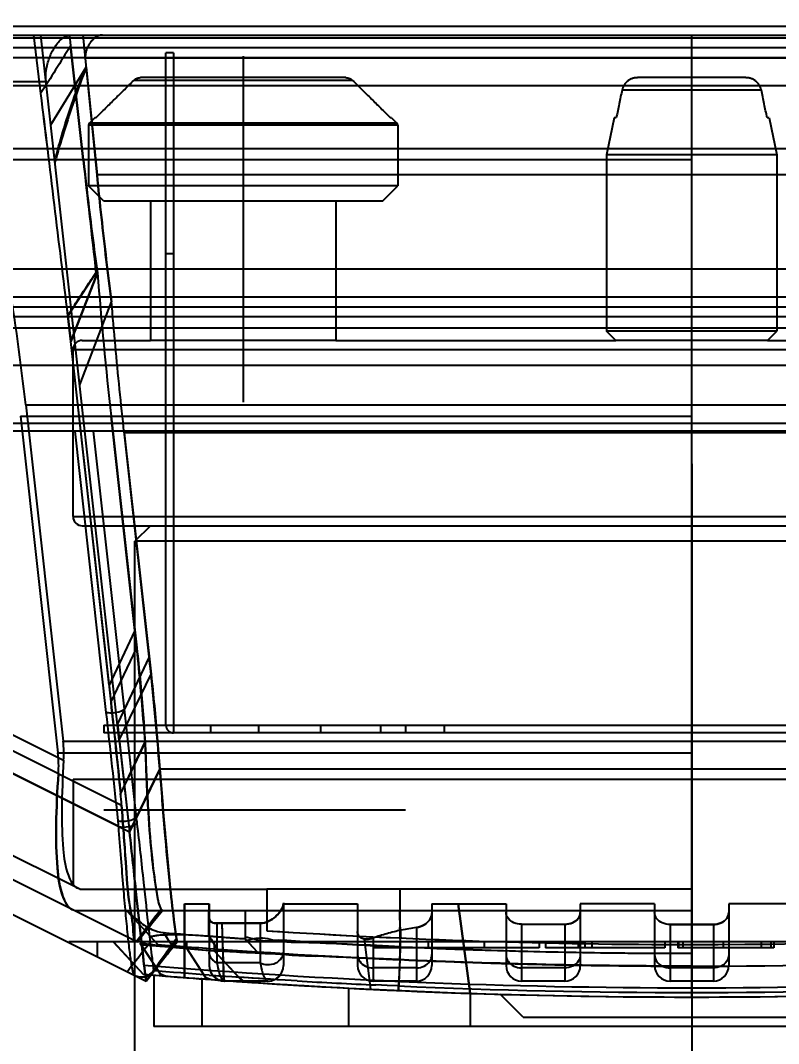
# Model space of a CAD drawing. Header units: millimetres. Extents: x -97344 to -49824, y -57049 to -40247.
# Drawn here: x -69561.36 to -69536.86, y -52851.94 to -52818.84 of the extents above; entities that cross this region are included whole.
import ezdxf

# ---------------------------------------------------------------- set-up
doc = ezdxf.new("R2010")
doc.units = ezdxf.units.MM
doc.header["$LTSCALE"] = 200
doc.header["$PDSIZE"] = -1
doc.linetypes.add('DOT_CENTER', pattern=[14, 12, -1, 0, -1])
for name, color, linetype in [('1', 7, 'Continuous'), ('DIM', 3, 'Continuous'), ('LAY0001', 7, 'Continuous'), ('PP025_18_1', 7, 'Continuous')]:
    doc.layers.add(name, color=color, linetype=linetype)
doc.styles.add('TSSD_Dimension', font='tssdeng.shx', dxfattribs={"width": 0.7, "bigfont": 'hztxt.shx'})
doc.dimstyles.new('TSSD_20_20', dxfattribs={"dimtxt": 60, "dimasz": 20, "dimexe": 20, "dimexo": 50, "dimgap": 20, "dimtad": 1, "dimdec": 0, "dimzin": 0, "dimdsep": 46, "dimtxsty": 'TSSD_Dimension', "dimblk": 'ARCHTICK', "dimcen": 0, "dimdle": 20, "dimclrt": 7, "dimadec": 0, "dimazin": 0, "dimtfac": 1, "dimtdec": 0, "dimtix": 1, "dimtmove": 2, "dimatfit": 3, "dimfxl": 1, "dimtolj": 1, "dimtzin": 0, "dimarcsym": 0})

# ---------------------------------------------------------------- blocks, each defined once
blk = doc.blocks.new('2250')
at = {"color": 7, "linetype": 'Continuous'}
for p, q in [((-45303.202, -64445.988), (-45372.359, -64445.988)), ((-45303.202, -64446.362), (-45372.359, -64446.362)), ((-45372.359, -64446.662), (-45303.202, -64446.662)), ((-45372.359, -64446.982), (-45303.202, -64446.982)), ((-45303.202, -64447.901), (-45372.359, -64447.901)), ((-45372.359, -64453.824), (-45303.202, -64453.824)), ((-45303.202, -64454.743), (-45372.359, -64454.743)), ((-45303.202, -64455.062), (-45372.359, -64455.062)), ((-45372.359, -64455.362), (-45303.202, -64455.362)), ((-45372.359, -64455.737), (-45303.202, -64455.737)), ((-45300.224, -64456.957), (-45375.337, -64456.957)), ((-45373.872, -64458.816), (-45301.69, -64458.816)), ((-45301.69, -64459.08), (-45373.872, -64459.08)), ((-45356.706, -64468.175), (-45357.717, -64459.08)), ((-45356.123, -64468.077), (-45357.124, -64459.08)), ((-45356.127, -64459.129), (-45356.132, -64459.08)), ((-45355.32, -64466.384), (-45356.132, -64459.08)), ((-45319.434, -64459.129), (-45356.127, -64459.129)), ((-45355.32, -64466.384), (-45356.123, -64468.077)), ((-45356.306, -64471.869), (-45365.044, -64467.5)), ((-45355.732, -64471.579), (-45356.123, -64468.077)), ((-45354.977, -64470.015), (-45355.732, -64471.579)), ((-45320.585, -64470.015), (-45354.977, -64470.015)), ((-45364.588, -64472.286), (-45355.801, -64476.68)), ((-45354.422, -64475.6), (-45354.438, -64475.507)), ((-45321.14, -64475.6), (-45354.421, -64475.6)), ((-45354.098, -64475.812), (-45354.098, -64475.6)), ((-45353.219, -64475.6), (-45353.219, -64475.895)), ((-45348.082, -64475.6), (-45348.082, -64475.8)), ((-45346.299, -64475.6), (-45346.299, -64475.8)), ((-45344.494, -64475.6), (-45344.494, -64475.8)), ((-45342.712, -64475.6), (-45342.712, -64475.8)), ((-45342.505, -64475.6), (-45342.505, -64475.8)), ((-45341.449, -64475.6), (-45341.449, -64475.8)), ((-45341.401, -64475.6), (-45341.401, -64475.8)), ((-45341.233, -64475.6), (-45341.233, -64475.8)), ((-45341.008, -64475.6), (-45341.008, -64475.8)), ((-45338.648, -64475.6), (-45338.648, -64475.8)), ((-45338.233, -64475.6), (-45338.233, -64475.8)), ((-45338.195, -64475.8), (-45338.195, -64475.6)), ((-45338.064, -64475.6), (-45338.064, -64475.8)), ((-45336.763, -64475.6), (-45336.763, -64475.8)), ((-45336.585, -64475.6), (-45336.585, -64475.8)), ((-45335.537, -64475.6), (-45335.537, -64475.8)), ((-45335.22, -64475.6), (-45335.22, -64475.8)), ((-45335.124, -64475.6), (-45335.124, -64475.8)), ((-45354.098, -64475.812), (-45353.556, -64476.665)), ((-45354.098, -64475.812), (-45353.622, -64475.858)), ((-45353.622, -64475.858), (-45353.244, -64475.893)), ((-45353.219, -64475.895), (-45352.422, -64476.749)), ((-45350.805, -64476.022), (-45353.219, -64475.895)), ((-45342.712, -64475.8), (-45348.082, -64475.8)), ((-45347.219, -64475.8), (-45347.219, -64476.176)), ((-45338.648, -64475.8), (-45342.505, -64475.8)), ((-45335.124, -64475.8), (-45338.233, -64475.8)), ((-45349.067, -64476.101), (-45349.937, -64476.063)), ((-45347.219, -64476.176), (-45349.067, -64476.101)), ((-45347.219, -64476.176), (-45347.257, -64477.029)), ((-45355.168, -64476.547), (-45355.171, -64476.522)), ((-45355.169, -64476.548), (-45355.168, -64476.548)), ((-45355.168, -64476.548), (-45355.168, -64476.547)), ((-45355.168, -64476.548), (-45355.168, -64476.548)), ((-45355.168, -64476.548), (-45355.168, -64476.548)), ((-45355.02, -64476.552), (-45355.164, -64476.541)), ((-45355.118, -64476.402), (-45355.02, -64476.552)), ((-45354.779, -64476.571), (-45355.02, -64476.552)), ((-45354.779, -64476.571), (-45355.02, -64476.552)), ((-45354.536, -64476.591), (-45354.779, -64476.571)), ((-45354.536, -64476.591), (-45354.779, -64476.571)), ((-45354.293, -64476.609), (-45354.536, -64476.591)), ((-45354.293, -64476.609), (-45354.536, -64476.591)), ((-45355.786, -64476.687), (-45355.676, -64476.727)), ((-45355.676, -64476.727), (-45355.558, -64476.74)), ((-45355.558, -64476.74), (-45355.437, -64476.724)), ((-45355.437, -64476.724), (-45355.323, -64476.679)), ((-45354.048, -64476.628), (-45354.293, -64476.609)), ((-45354.048, -64476.628), (-45354.293, -64476.609)), ((-45353.556, -64476.665), (-45354.048, -64476.628)), ((-45353.376, -64476.679), (-45353.556, -64476.665)), ((-45352.85, -64476.718), (-45352.96, -64476.71)), ((-45352.66, -64476.732), (-45352.85, -64476.718)), ((-45352.423, -64476.749), (-45352.515, -64476.742)), ((-45352.418, -64476.749), (-45352.421, -64476.748)), ((-45352.418, -64476.749), (-45352.421, -64476.748)), ((-45351.178, -64476.827), (-45352.418, -64476.749)), ((-45352.003, -64476.776), (-45352.248, -64476.76)), ((-45352.089, -64476.906), (-45352.09, -64476.906)), ((-45351.748, -64476.792), (-45352.003, -64476.776)), ((-45351.397, -64476.814), (-45351.748, -64476.792)), ((-45351.178, -64476.827), (-45351.397, -64476.814)), ((-45350.924, -64476.842), (-45351.178, -64476.827)), ((-45350.533, -64476.865), (-45350.924, -64476.842)), ((-45347.622, -64477.013), (-45347.99, -64476.997)), ((-45347.257, -64477.029), (-45347.622, -64477.013)), ((-45347.264, -64477.175), (-45347.257, -64477.029)), ((-45343.231, -64478.04), (-45343.975, -64477.295)), ((-45343.231, -64478.04), (-45332.331, -64478.04))]:
    blk.add_line(p, q, dxfattribs=at)
for points in [[(-45355.168, -64476.547), (-45354.937, -64476.253), (-45354.692, -64475.942), (-45354.419, -64475.6)], [(-45353.622, -64475.858), (-45353.449, -64475.874), (-45353.322, -64475.886), (-45353.244, -64475.893)], [(-45355.323, -64476.679), (-45355.223, -64476.607), (-45355.168, -64476.548)], [(-45353.556, -64476.665), (-45353.803, -64476.647), (-45354.048, -64476.628)], [(-45352.423, -64476.749), (-45352.434, -64476.748), (-45352.85, -64476.718)], [(-45352.248, -64476.76), (-45352.41, -64476.749), (-45352.418, -64476.749)]]:
    blk.add_lwpolyline(points, dxfattribs=at)
for centre, radius, start, end in [((-45470.272, -64479.094), 115.652, 4.50268, 6.30947), ((-46070.882, -64547.576), 718.577, 6.062725, 6.343961), ((-45366.118, -64473.02), 10.486, 6.8514, 7.8979), ((-45367.942, -64472.916), 11.682, 5.1406, 6.064), ((-45227.722, -64567.78), 156.752, 143.93844, 144.39592), ((-45253.667, -64555.76), 128.752, 141.49401, 142.03103), ((-45106.508, -64671.737), 316.117, 141.65039, 141.86948), ((-45353.162, -64463.147), 12.699, 263.7063, 264.701), ((-45353.015, -64461.556), 14.297, 264.7025, 265.6554), ((-45337.232, -64194.718), 281.632, 267.23756, 267.41449), ((-45337.781, -64263.719), 212.667, 267.45621, 272.54379), ((-45355.562, -64476.24), 0.5, 243.4349, 322.0374), ((-45355.561, -64476.24), 0.5, 243.4349, 321.8695), ((-45355.562, -64476.24), 0.5, 243.435, 321.8981), ((-45337.781, -64263.805), 213.582, 265.29333, 266.1584), ((-45353.202, -64476.441), 0.419, 212.3454, 219.6111), ((-45340.124, -64302.038), 175.143, 265.66064, 265.79727), ((-45352.056, -64476.407), 0.5, 223.0876, 266.2054), ((-45352.057, -64476.407), 0.5, 230.2782, 266.1584), ((-45337.781, -64263.805), 213.582, 266.15865, 273.84138), ((-45337.416, -64248.045), 229.196, 266.71925, 267.35593), ((-45337.781, -64264.084), 213.156, 267.45184, 272.54816)]:
    blk.add_arc(centre, radius, start, end, dxfattribs=at)
for points, knots in [([(-45356.706, -64468.175), (-45356.556, -64468.204), (-45356.345, -64468.186), (-45356.163, -64468.102), (-45356.123, -64468.077)], [0, 0, 0, 0, 0.766002, 1, 1, 1, 1]), ([(-45354.977, -64470.015), (-45354.878, -64471.254), (-45354.749, -64472.882), (-45354.548, -64474.711), (-45354.465, -64475.302), (-45354.438, -64475.507)], [0, 0, 0, 0, 0.675699, 0.887625, 1, 1, 1, 1]), ([(-45356.325, -64471.682), (-45356.172, -64471.712), (-45355.955, -64471.693), (-45355.771, -64471.605), (-45355.732, -64471.579)], [0, 0, 0, 0, 0.767946, 1, 1, 1, 1]), ([(-45356.306, -64471.869), (-45356.202, -64471.891), (-45355.992, -64471.891), (-45355.79, -64471.825), (-45355.707, -64471.769)], [0, 0, 0, 0, 0.516263, 1, 1, 1, 1]), ([(-45355.801, -64476.68), (-45355.811, -64476.675), (-45355.824, -64476.638), (-45355.844, -64476.574), (-45355.866, -64476.466), (-45355.892, -64476.321), (-45355.919, -64476.136), (-45355.961, -64475.814), (-45356.016, -64475.321), (-45356.083, -64474.627), (-45356.155, -64473.805), (-45356.229, -64472.872), (-45356.28, -64472.214), (-45356.306, -64471.869)], [0, 0, 0, 0, 0.006776, 0.021232, 0.043706, 0.074242, 0.112797, 0.159267, 0.275215, 0.420126, 0.591341, 0.785736, 1, 1, 1, 1]), ([(-45355.171, -64476.522), (-45355.172, -64476.482), (-45355.192, -64476.354), (-45355.222, -64476.088), (-45355.273, -64475.678), (-45355.365, -64474.86), (-45355.506, -64473.54), (-45355.63, -64472.406), (-45355.707, -64471.769)], [0, 0, 0, 0, 0.025043, 0.081068, 0.167809, 0.284206, 0.597743, 1, 1, 1, 1]), ([(-45355.801, -64476.68), (-45355.698, -64476.731), (-45355.446, -64476.761), (-45355.238, -64476.616), (-45355.171, -64476.522)], [0, 0, 0, 0, 0.499786, 1, 1, 1, 1]), ([(-45354.79, -64476.708), (-45354.812, -64476.706), (-45354.905, -64476.686), (-45354.981, -64476.614), (-45355.02, -64476.552)], [0, 0, 0, 0, 0.235333, 1, 1, 1, 1]), ([(-45353.324, -64476.82), (-45353.38, -64476.816), (-45353.457, -64476.78), (-45353.511, -64476.724), (-45353.525, -64476.708)], [0, 0, 0, 0, 0.729742, 1, 1, 1, 1])]:
    blk.add_open_spline(points, degree=3, knots=knots, dxfattribs=at)
at = {"layer": 'LAY0001', "color": 7, "linetype": 'Continuous'}
for p, q in [((-45368.4, -64446.26), (-45314.09, -64446.26)), ((-45359.056, -64446.26), (-45358.828, -64448.156)), ((-45356.286, -64469.08), (-45358.823, -64446.26)), ((-45357.899, -64446.26), (-45357.86, -64446.614)), ((-45357.006, -64450.785), (-45357.457, -64446.26)), ((-45337.781, -64477.386), (-45337.781, -64446.26)), ((-45357.453, -64450.291), (-45357.86, -64446.614)), ((-45357.86, -64446.614), (-45357.453, -64450.291)), ((-45318.178, -64447.006), (-45357.383, -64447.006)), ((-45358.5, -64449.161), (-45357.354, -64447.3)), ((-45357.354, -64447.3), (-45357.006, -64450.785)), ((-45358.655, -64447.772), (-45366.618, -64447.772)), ((-45314.888, -64449.946), (-45360.674, -64449.946)), ((-45360.847, -64450.291), (-45337.781, -64450.291)), ((-45318.555, -64450.785), (-45357.006, -64450.785)), ((-45357.04, -64453.959), (-45357.954, -64455.343)), ((-45356.991, -64453.953), (-45357.85, -64456.18)), ((-45357.85, -64456.18), (-45356.991, -64453.953)), ((-45357.564, -64457.577), (-45356.535, -64454.889)), ((-45357.85, -64456.18), (-45357.954, -64455.342)), ((-45357.954, -64455.343), (-45357.85, -64456.18)), ((-45356.554, -64467.836), (-45357.85, -64456.18)), ((-45356.615, -64467.293), (-45357.85, -64456.18)), ((-45359.312, -64458.221), (-45358.101, -64469.106)), ((-45359.312, -64458.221), (-45316.25, -64458.221)), ((-45359.48, -64458.595), (-45358.27, -64469.48)), ((-45359.48, -64458.595), (-45337.781, -64458.595)), ((-45355.78, -64465.531), (-45356.551, -64458.595)), ((-45356.551, -64458.595), (-45355.717, -64466.091)), ((-45356.127, -64459.129), (-45355.259, -64466.938)), ((-45319.435, -64459.129), (-45356.127, -64459.129)), ((-45355.78, -64465.531), (-45356.615, -64467.293)), ((-45356.554, -64467.836), (-45355.717, -64466.091)), ((-45364.434, -64466.55), (-45358.085, -64469.725)), ((-45355.32, -64466.384), (-45356.345, -64468.545)), ((-45365.119, -64466.725), (-45356.21, -64471.179)), ((-45356.286, -64469.08), (-45355.259, -64466.938)), ((-45365.044, -64467.5), (-45355.956, -64472.044)), ((-45356.345, -64468.545), (-45355.956, -64472.044)), ((-45358.101, -64469.106), (-45317.46, -64469.106)), ((-45356.286, -64469.08), (-45355.956, -64472.044)), ((-45355.454, -64469.136), (-45356.242, -64470.801)), ((-45356.241, -64470.801), (-45355.45, -64469.133)), ((-45355.45, -64469.133), (-45355.434, -64469.48)), ((-45358.27, -64469.48), (-45337.781, -64469.48)), ((-45357.781, -64473.789), (-45365.577, -64469.891)), ((-45354.977, -64470.015), (-45355.956, -64472.044)), ((-45355.956, -64472.044), (-45354.974, -64470.015)), ((-45320.585, -64470.015), (-45354.977, -64470.015)), ((-45357.781, -64470.34), (-45357.781, -64473.789)), ((-45357.781, -64470.34), (-45347.031, -64470.34)), ((-45347.031, -64470.34), (-45328.531, -64470.34)), ((-45355.702, -64475.611), (-45365.57, -64470.677)), ((-45347.031, -64471.34), (-45356.781, -64471.34)), ((-45365.561, -64471.8), (-45355.419, -64476.87)), ((-45357.559, -64473.9), (-45357.781, -64473.789)), ((-45357.559, -64473.9), (-45351.519, -64473.9)), ((-45351.519, -64473.9), (-45351.519, -64475.24)), ((-45337.781, -64473.9), (-45351.519, -64473.9)), ((-45337.781, -64474.6), (-45357.725, -64474.6)), ((-45356.04, -64474.6), (-45355.042, -64475.684)), ((-45356.039, -64474.6), (-45355.042, -64475.684)), ((-45354.173, -64476.756), (-45354.174, -64474.37)), ((-45354.174, -64474.37), (-45354.174, -64476.756)), ((-45354.174, -64474.37), (-45353.381, -64474.37)), ((-45353.391, -64475.412), (-45353.391, -64474.6)), ((-45353.381, -64474.37), (-45353.381, -64476.37)), ((-45353.381, -64474.807), (-45353.381, -64474.37)), ((-45352.219, -64474.6), (-45352.219, -64475.5)), ((-45350.981, -64474.341), (-45350.981, -64476.37)), ((-45350.981, -64474.361), (-45350.981, -64475.931)), ((-45350.981, -64474.37), (-45348.581, -64474.37)), ((-45348.581, -64474.37), (-45348.581, -64476.37)), ((-45346.181, -64474.37), (-45346.181, -64476.37)), ((-45346.181, -64474.37), (-45343.781, -64474.37)), ((-45344.938, -64477.266), (-45345.332, -64474.37)), ((-45345.332, -64474.37), (-45344.938, -64477.266)), ((-45343.781, -64474.37), (-45343.781, -64476.37)), ((-45341.381, -64474.37), (-45341.381, -64476.37)), ((-45338.981, -64474.37), (-45341.381, -64474.37)), ((-45338.981, -64474.37), (-45338.981, -64476.37)), ((-45336.581, -64474.37), (-45336.581, -64476.37)), ((-45334.181, -64474.37), (-45336.581, -64474.37)), ((-45353.13, -64474.997), (-45352.965, -64474.993)), ((-45353.13, -64474.997), (-45353.13, -64476.284)), ((-45352.966, -64474.993), (-45352.911, -64476.849)), ((-45352.911, -64476.849), (-45352.965, -64474.993)), ((-45351.73, -64475.001), (-45352.965, -64474.993)), ((-45352.965, -64474.993), (-45351.73, -64475.001)), ((-45351.73, -64475.001), (-45351.73, -64476.284)), ((-45346.681, -64475.134), (-45346.681, -64476.87)), ((-45343.281, -64475.033), (-45343.281, -64476.87)), ((-45341.881, -64475.035), (-45343.281, -64475.033)), ((-45343.281, -64475.033), (-45341.881, -64475.035)), ((-45341.881, -64475.035), (-45341.881, -64476.87)), ((-45338.481, -64475.038), (-45338.481, -64476.87)), ((-45338.481, -64475.038), (-45337.081, -64475.038)), ((-45337.081, -64475.038), (-45338.481, -64475.038)), ((-45337.081, -64475.038), (-45337.081, -64476.87)), ((-45317.646, -64475.6), (-45357.915, -64475.6)), ((-45357.001, -64475.6), (-45357.001, -64476.08)), ((-45356.479, -64475.6), (-45355.514, -64476.649)), ((-45356.478, -64475.599), (-45355.513, -64476.648)), ((-45355.733, -64475.596), (-45355.735, -64475.594)), ((-45354.856, -64475.301), (-45354.575, -64475.722)), ((-45354.422, -64475.6), (-45354.438, -64475.507)), ((-45354.098, -64475.812), (-45354.098, -64475.6)), ((-45353.391, -64475.412), (-45352.219, -64475.5)), ((-45353.219, -64475.6), (-45353.219, -64475.895)), ((-45352.22, -64475.5), (-45351.826, -64475.922)), ((-45351.827, -64475.922), (-45352.22, -64475.501)), ((-45352.219, -64475.499), (-45351.825, -64475.921)), ((-45352.219, -64475.5), (-45351.825, -64475.922)), ((-45351.826, -64475.922), (-45352.219, -64475.5)), ((-45348.372, -64475.51), (-45348.166, -64477.133)), ((-45348.081, -64475.475), (-45348.081, -64476.87)), ((-45347.219, -64475.6), (-45347.219, -64476.176)), ((-45355.627, -64475.63), (-45354.925, -64476.697)), ((-45355.613, -64475.65), (-45354.925, -64476.697)), ((-45354.098, -64475.812), (-45353.464, -64476.809)), ((-45354.098, -64475.812), (-45353.465, -64476.81)), ((-45354.098, -64475.812), (-45353.219, -64475.895)), ((-45354.098, -64475.812), (-45353.219, -64475.895)), ((-45353.22, -64475.895), (-45352.288, -64476.893)), ((-45353.219, -64475.894), (-45352.287, -64476.892)), ((-45353.219, -64475.895), (-45352.287, -64476.892)), ((-45353.219, -64475.895), (-45352.287, -64476.892)), ((-45353.111, -64475.833), (-45351.826, -64475.922)), ((-45347.201, -64475.762), (-45347.222, -64476.177)), ((-45347.204, -64475.762), (-45347.22, -64476.176)), ((-45347.219, -64476.176), (-45347.264, -64477.175)), ((-45351.73, -64476.284), (-45353.13, -64476.284)), ((-45350.993, -64476.479), (-45350.981, -64476.37)), ((-45346.681, -64476.443), (-45348.081, -64476.443)), ((-45341.881, -64476.443), (-45343.281, -64476.443)), ((-45337.081, -64476.443), (-45338.481, -64476.443)), ((-45355.174, -64476.677), (-45355.174, -64478.34)), ((-45353.616, -64476.798), (-45353.616, -64478.34)), ((-45353.616, -64476.798), (-45353.616, -64478.34)), ((-45353.616, -64476.798), (-45353.466, -64476.809)), ((-45351.481, -64476.87), (-45352.881, -64476.87)), ((-45351.481, -64476.87), (-45351.369, -64476.858)), ((-45346.681, -64476.87), (-45348.081, -64476.87)), ((-45341.881, -64476.87), (-45343.281, -64476.87)), ((-45337.081, -64476.87), (-45338.481, -64476.87)), ((-45348.871, -64477.098), (-45348.871, -64478.34)), ((-45344.938, -64477.266), (-45344.938, -64478.34)), ((-45320.388, -64478.34), (-45355.174, -64478.34))]:
    blk.add_line(p, q, dxfattribs=at)
for points in [[(-45354.905, -64474.607), (-45355.054, -64474.791), (-45355.201, -64474.976)], [(-45354.174, -64474.371), (-45354.173, -64474.967), (-45354.173, -64475.563), (-45354.173, -64476.159), (-45354.173, -64476.755)], [(-45355.201, -64474.976), (-45355.369, -64475.187), (-45355.537, -64475.399), (-45355.704, -64475.61)], [(-45355.419, -64476.87), (-45355.228, -64476.624), (-45355.032, -64476.373), (-45354.832, -64476.119), (-45354.628, -64475.861), (-45354.419, -64475.6)], [(-45353.381, -64476.37), (-45353.364, -64476.497), (-45353.314, -64476.62)], [(-45351.369, -64476.858), (-45351.264, -64476.821), (-45351.169, -64476.761), (-45351.091, -64476.683), (-45351.03, -64476.587), (-45350.993, -64476.479)], [(-45353.314, -64476.62), (-45353.234, -64476.724), (-45353.131, -64476.803), (-45353.01, -64476.853), (-45352.881, -64476.87)]]:
    blk.add_lwpolyline(points, dxfattribs=at)
for centre, radius, start, end in [((-44734.231, -64838.873), 736.737, 147.830299, 147.971935), ((-42519.347, -64106.588), 2859.952, 186.859293, 187.004298), ((-42547.951, -64110.065), 2831.137, 186.858571, 187.005072), ((-44617.964, -64367.937), 744.062, 186.3548, 186.638314), ((-44286.573, -64333.16), 1077.262, 186.242245, 186.438738), ((-45472.805, -64479.334), 118.196, 4.52214, 6.29004), ((-45624.662, -64497.624), 269.758, 5.70658, 6.33969), ((-45364.609, -64469.775), 9.178, 1.8403, 3.9905), ((-45367.618, -64471.944), 11.433, 3.8375, 5.7406), ((-45367.646, -64471.937), 11.461, 3.792, 5.6895), ((-45253.678, -64555.753), 129.739, 141.28026, 141.8498), ((-45272.887, -64540.787), 105.389, 141.09469, 141.79699), ((-45106.508, -64671.737), 317.117, 141.56243, 141.79583), ((-45352.985, -64477.433), 2.44, 89.5308, 93.4013), ((-45337.781, -64263.805), 211.882, 266.28225, 270.00001), ((-45105.389, -64671.782), 317.691, 141.86418, 142.08572), ((-45105.506, -64671.691), 317.543, 141.86412, 142.08577), ((-45272.887, -64540.787), 104.389, 141.35653, 142.24398), ((-45249.234, -64551.958), 130.052, 143.99017, 144.73436), ((-45227.751, -64567.759), 156.716, 143.9384, 144.55245), ((-45253.723, -64555.716), 128.682, 141.49389, 142.21338), ((-45106.401, -64671.819), 316.251, 141.65082, 141.94377), ((-45106.508, -64671.737), 316.117, 141.65038, 141.94345), ((-45107.061, -64671.301), 315.413, 141.6502, 141.94392), ((-45492.782, -64567.764), 166.051, 33.66247, 33.83732), ((-45337.942, -64262.314), 213.658, 265.45932, 265.85333), ((-45337.938, -64262.268), 213.704, 265.45956, 265.85329), ((-45352.089, -64475.209), 2.363, 186.996, 189.5209), ((-45245.292, -64403.626), 129.764, 213.58702, 213.81014), ((-45258.888, -64412.218), 113.685, 213.77063, 214.0258), ((-45337.781, -64263.805), 212.582, 265.34254, 265.86511), ((-45337.781, -64263.805), 212.582, 265.86511, 266.21148), ((-45337.781, -64263.805), 212.582, 266.21148, 270.00001), ((-45337.779, -64263.721), 212.251, 267.45574, 269.99955), ((-45337.781, -64264.221), 212.165, 267.45033, 272.54992), ((-45337.78, -64264.221), 212.165, 267.45008, 272.54967), ((-45337.781, -64263.805), 213.282, 265.23748, 274.76252), ((-45352.881, -64476.37), 0.5, 180, 270), ((-45351.481, -64476.37), 0.5, 270, 0), ((-45348.081, -64476.37), 0.5, 180, 270), ((-45346.681, -64476.37), 0.5, 270, 0), ((-45343.281, -64476.37), 0.5, 180, 270), ((-45341.881, -64476.37), 0.5, 270, 0), ((-45338.481, -64476.37), 0.5, 180, 270), ((-45337.081, -64476.37), 0.5, 270, 0), ((-45337.781, -64263.805), 213.582, 265.23748, 274.76252), ((-45337.781, -64263.802), 213.584, 265.329, 265.73763), ((-45353.784, -64479.051), 2.26, 85.735, 86.7267), ((-45353.784, -64479.05), 2.258, 85.7356, 86.7275), ((-45349.081, -64416.22), 60.747, 265.71909, 265.86234), ((-45337.865, -64265.272), 212.112, 265.78205, 267.02567), ((-45353.609, -64478.833), 2.029, 84.6602, 85.9212), ((-45337.781, -64263.806), 213.58, 265.80085, 267.02353), ((-45337.781, -64263.8), 213.586, 267.02353, 268.07958), ((-45337.781, -64263.803), 213.583, 267.02353, 268.07959)]:
    blk.add_arc(centre, radius, start, end, dxfattribs=at)
for centre, major_axis, ratio, start_param, end_param in [((-45756.102, -64350.608), (393.924, -135.879), 0.37703, 0.176957, 0.22489), ((-45158.895, -64350.608), (167.365, 173.845), 0.61463, 2.642162, 2.669125), ((-45378.404, -64463.6), (20.156, -6.953), 0.37703, 0.104111, 0.176957), ((-45379.953, -64463.6), (21.526, -7.425), 0.37703, 0.102287, 0.176957), ((-45337.781, -64263.805), (211.882, 0), 1, -1.635683, -1.505909), ((-45337.781, -64263.805), (0, 211.882), 1, -3.20648, -3.076705)]:
    blk.add_ellipse(centre, major_axis=major_axis, ratio=ratio, start_param=start_param, end_param=end_param, dxfattribs=at)
for points, knots in [([(-45358.655, -64447.772), (-45358.668, -64447.648), (-45358.657, -64447.383), (-45358.558, -64446.997), (-45358.384, -64446.642), (-45358.157, -64446.365), (-45357.942, -64446.26), (-45357.842, -64446.26)], [0, 0, 0, 0, 0.202467, 0.423866, 0.641706, 0.837727, 1, 1, 1, 1]), ([(-45356.834, -64446.26), (-45356.874, -64446.26), (-45356.956, -64446.277), (-45357.065, -64446.339), (-45357.16, -64446.422), (-45357.238, -64446.518), (-45357.298, -64446.618), (-45357.342, -64446.718), (-45357.371, -64446.815), (-45357.386, -64446.911), (-45357.386, -64446.975), (-45357.383, -64447.006)], [0, 0, 0, 0, 0.118955, 0.242251, 0.367875, 0.490966, 0.606998, 0.713285, 0.811692, 0.906124, 1, 1, 1, 1]), ([(-45358.368, -64450.347), (-45358.292, -64450.026), (-45358.111, -64449.363), (-45357.781, -64448.343), (-45357.506, -64447.654), (-45357.354, -64447.3)], [0, 0, 0, 0, 0.307988, 0.64057, 1, 1, 1, 1]), ([(-45357.354, -64447.3), (-45357.489, -64447.652), (-45357.742, -64448.345), (-45358.076, -64449.372), (-45358.274, -64450.045), (-45358.365, -64450.375)], [0, 0, 0, 0, 0.349817, 0.683398, 1, 1, 1, 1]), ([(-45357.446, -64450.291), (-45357.401, -64450.707), (-45357.307, -64451.53), (-45357.155, -64452.751), (-45357.047, -64453.555), (-45356.991, -64453.953)], [0, 0, 0, 0, 0.339936, 0.673282, 1, 1, 1, 1]), ([(-45357.006, -64450.785), (-45356.961, -64451.243), (-45356.866, -64452.158), (-45356.708, -64453.526), (-45356.595, -64454.437), (-45356.535, -64454.891)], [0, 0, 0, 0, 0.334293, 0.66745, 1, 1, 1, 1]), ([(-45356.535, -64454.889), (-45356.595, -64454.436), (-45356.709, -64453.526), (-45356.866, -64452.158), (-45356.96, -64451.243), (-45357.006, -64450.785)], [0, 0, 0, 0, 0.332308, 0.665582, 1, 1, 1, 1]), ([(-45357.954, -64455.342), (-45357.918, -64455.284), (-45357.843, -64455.166), (-45357.726, -64454.985), (-45357.602, -64454.796), (-45357.474, -64454.599), (-45357.336, -64454.395), (-45357.191, -64454.182), (-45357.091, -64454.038), (-45357.04, -64453.964)], [0, 0, 0, 0, 0.123861, 0.254276, 0.390619, 0.532636, 0.681725, 0.837694, 1, 1, 1, 1]), ([(-45356.127, -64459.129), (-45356.179, -64458.661), (-45356.279, -64457.721), (-45356.415, -64456.308), (-45356.496, -64455.362), (-45356.535, -64454.889)], [0, 0, 0, 0, 0.331977, 0.665315, 1, 1, 1, 1]), ([(-45355.454, -64469.136), (-45355.482, -64468.74), (-45355.543, -64467.942), (-45355.652, -64466.74), (-45355.735, -64465.935), (-45355.78, -64465.531)], [0, 0, 0, 0, 0.329405, 0.662717, 1, 1, 1, 1]), ([(-45355.717, -64466.091), (-45355.68, -64466.427), (-45355.611, -64467.1), (-45355.523, -64468.114), (-45355.473, -64468.793), (-45355.45, -64469.133)], [0, 0, 0, 0, 0.331699, 0.665006, 1, 1, 1, 1]), ([(-45355.259, -64466.938), (-45355.221, -64467.278), (-45355.15, -64467.96), (-45355.056, -64468.985), (-45355, -64469.671), (-45354.974, -64470.015)], [0, 0, 0, 0, 0.331945, 0.66526, 1, 1, 1, 1]), ([(-45356.615, -64467.293), (-45356.571, -64467.686), (-45356.485, -64468.47), (-45356.361, -64469.639), (-45356.281, -64470.415), (-45356.242, -64470.8)], [0, 0, 0, 0, 0.336857, 0.670222, 1, 1, 1, 1]), ([(-45355.436, -64469.48), (-45355.415, -64470.131), (-45355.36, -64471.296), (-45355.248, -64472.821), (-45355.107, -64473.854), (-45355.019, -64474.394), (-45354.933, -64474.551)], [0, 0, 0, 0, 0.382473, 0.686053, 0.895096, 1, 1, 1, 1]), ([(-45354.929, -64474.539), (-45355.012, -64474.374), (-45355.107, -64473.831), (-45355.247, -64472.792), (-45355.363, -64471.278), (-45355.415, -64470.123), (-45355.434, -64469.48)], [0, 0, 0, 0, 0.108542, 0.318776, 0.62108, 1, 1, 1, 1]), ([(-45358.085, -64469.725), (-45358.118, -64470.263), (-45358.164, -64471.219), (-45358.129, -64472.478), (-45358.016, -64473.331), (-45357.784, -64473.787), (-45357.633, -64473.863)], [0, 0, 0, 0, 0.380442, 0.676291, 0.880354, 1, 1, 1, 1]), ([(-45357.799, -64474.562), (-45357.952, -64474.486), (-45358.2, -64474.007), (-45358.315, -64473.079), (-45358.345, -64471.73), (-45358.29, -64470.712), (-45358.254, -64470.157)], [0, 0, 0, 0, 0.11281, 0.322649, 0.631149, 1, 1, 1, 1]), ([(-45358.254, -64470.157), (-45358.29, -64470.711), (-45358.344, -64471.722), (-45358.316, -64473.067), (-45358.203, -64473.994), (-45357.956, -64474.484), (-45357.799, -64474.562)], [0, 0, 0, 0, 0.36802, 0.673041, 0.884101, 1, 1, 1, 1]), ([(-45354.977, -64470.015), (-45354.922, -64470.706), (-45354.825, -64471.942), (-45354.673, -64473.566), (-45354.549, -64474.707), (-45354.466, -64475.301), (-45354.438, -64475.507)], [0, 0, 0, 0, 0.376696, 0.674011, 0.886689, 1, 1, 1, 1]), ([(-45354.435, -64475.497), (-45354.462, -64475.293), (-45354.547, -64474.699), (-45354.675, -64473.55), (-45354.827, -64471.927), (-45354.922, -64470.693), (-45354.974, -64470.015)], [0, 0, 0, 0, 0.112493, 0.326389, 0.629471, 1, 1, 1, 1]), ([(-45355.734, -64475.595), (-45355.834, -64475.541), (-45355.824, -64475.038), (-45356.002, -64474.272), (-45356.081, -64472.857), (-45356.169, -64471.796), (-45356.211, -64471.179)], [0, 0, 0, 0, 0.07675, 0.272399, 0.582722, 1, 1, 1, 1]), ([(-45356.21, -64471.179), (-45356.169, -64471.795), (-45356.083, -64472.855), (-45356.001, -64474.259), (-45355.828, -64475.041), (-45355.832, -64475.532), (-45355.735, -64475.594)], [0, 0, 0, 0, 0.415996, 0.725886, 0.921894, 1, 1, 1, 1]), ([(-45355.419, -64476.87), (-45355.433, -64476.767), (-45355.487, -64476.346), (-45355.591, -64475.414), (-45355.754, -64473.908), (-45355.881, -64472.721), (-45355.956, -64472.044)], [0, 0, 0, 0, 0.064356, 0.26243, 0.57925, 1, 1, 1, 1]), ([(-45355.956, -64472.044), (-45355.881, -64472.722), (-45355.754, -64473.907), (-45355.591, -64475.412), (-45355.487, -64476.343), (-45355.433, -64476.766), (-45355.419, -64476.87)], [0, 0, 0, 0, 0.421527, 0.736362, 0.935135, 1, 1, 1, 1]), ([(-45347.219, -64473.9), (-45347.219, -64474.074), (-45347.216, -64474.424), (-45347.233, -64474.95), (-45347.191, -64475.3), (-45347.191, -64475.477)], [0, 0, 0, 0, 0.332078, 0.664238, 1, 1, 1, 1]), ([(-45347.219, -64473.9), (-45347.219, -64474.074), (-45347.216, -64474.424), (-45347.233, -64474.951), (-45347.189, -64475.301), (-45347.189, -64475.477)], [0, 0, 0, 0, 0.332379, 0.664846, 1, 1, 1, 1]), ([(-45356.03, -64474.6), (-45355.902, -64474.726), (-45355.654, -64474.951), (-45355.263, -64475.206), (-45354.985, -64475.29), (-45354.856, -64475.3)], [0, 0, 0, 0, 0.388278, 0.720108, 1, 1, 1, 1]), ([(-45356.029, -64474.6), (-45355.901, -64474.726), (-45355.653, -64474.951), (-45355.263, -64475.206), (-45354.985, -64475.291), (-45354.856, -64475.301)], [0, 0, 0, 0, 0.388334, 0.720238, 1, 1, 1, 1]), ([(-45354.929, -64474.539), (-45355.021, -64474.655), (-45355.202, -64474.887), (-45355.471, -64475.239), (-45355.647, -64475.476), (-45355.735, -64475.594)], [0, 0, 0, 0, 0.332928, 0.666187, 1, 1, 1, 1]), ([(-45354.933, -64474.551), (-45355.024, -64474.665), (-45355.204, -64474.895), (-45355.471, -64475.243), (-45355.647, -64475.477), (-45355.734, -64475.595)], [0, 0, 0, 0, 0.332375, 0.665711, 1, 1, 1, 1]), ([(-45354.903, -64474.6), (-45354.912, -64474.6), (-45354.92, -64474.574), (-45354.929, -64474.56), (-45354.933, -64474.551)], [0, 0, 0, 0, 0.472807, 1, 1, 1, 1]), ([(-45354.929, -64474.539), (-45354.925, -64474.551), (-45354.914, -64474.563), (-45354.908, -64474.604), (-45354.899, -64474.6)], [0, 0, 0, 0, 0.557204, 1, 1, 1, 1]), ([(-45350.981, -64474.361), (-45350.986, -64474.432), (-45351.052, -64474.589), (-45351.221, -64474.789), (-45351.454, -64474.947), (-45351.639, -64475.002), (-45351.73, -64475.001)], [0, 0, 0, 0, 0.204432, 0.467513, 0.740627, 1, 1, 1, 1]), ([(-45351.73, -64475.001), (-45351.638, -64475.002), (-45351.45, -64474.946), (-45351.217, -64474.786), (-45351.05, -64474.586), (-45350.986, -64474.431), (-45350.981, -64474.361)], [0, 0, 0, 0, 0.262059, 0.539177, 0.799771, 1, 1, 1, 1]), ([(-45347.219, -64474.6), (-45347.219, -64474.729), (-45347.217, -64474.987), (-45347.227, -64475.374), (-45347.204, -64475.632), (-45347.204, -64475.761)], [0, 0, 0, 0, 0.333303, 0.666606, 1, 1, 1, 1]), ([(-45347.219, -64474.6), (-45347.219, -64474.729), (-45347.217, -64474.987), (-45347.228, -64475.375), (-45347.201, -64475.633), (-45347.201, -64475.762)], [0, 0, 0, 0, 0.333292, 0.666583, 1, 1, 1, 1]), ([(-45353.381, -64474.807), (-45353.381, -64474.829), (-45353.376, -64474.873), (-45353.347, -64474.932), (-45353.293, -64474.975), (-45353.218, -64474.998), (-45353.161, -64474.999), (-45353.13, -64474.997)], [0, 0, 0, 0, 0.184708, 0.357522, 0.534304, 0.740398, 1, 1, 1, 1]), ([(-45353.13, -64474.997), (-45353.161, -64474.999), (-45353.218, -64474.998), (-45353.293, -64474.975), (-45353.347, -64474.932), (-45353.376, -64474.873), (-45353.381, -64474.83), (-45353.381, -64474.807)], [0, 0, 0, 0, 0.259383, 0.465414, 0.642207, 0.815096, 1, 1, 1, 1]), ([(-45346.181, -64474.685), (-45346.181, -64474.756), (-45346.24, -64474.91), (-45346.431, -64475.065), (-45346.594, -64475.121), (-45346.681, -64475.134)], [0, 0, 0, 0, 0.296706, 0.636568, 1, 1, 1, 1]), ([(-45346.681, -64475.134), (-45346.594, -64475.121), (-45346.429, -64475.065), (-45346.239, -64474.908), (-45346.181, -64474.755), (-45346.181, -64474.685)], [0, 0, 0, 0, 0.365896, 0.707188, 1, 1, 1, 1]), ([(-45343.281, -64475.033), (-45343.366, -64475.033), (-45343.53, -64475.001), (-45343.725, -64474.862), (-45343.781, -64474.715), (-45343.781, -64474.646)], [0, 0, 0, 0, 0.368685, 0.703541, 1, 1, 1, 1]), ([(-45341.381, -64474.648), (-45341.381, -64474.716), (-45341.436, -64474.864), (-45341.632, -64475.004), (-45341.796, -64475.035), (-45341.881, -64475.035)], [0, 0, 0, 0, 0.297244, 0.632212, 1, 1, 1, 1]), ([(-45341.881, -64475.035), (-45341.796, -64475.035), (-45341.632, -64475.004), (-45341.437, -64474.865), (-45341.381, -64474.717), (-45341.381, -64474.648)], [0, 0, 0, 0, 0.367619, 0.701741, 1, 1, 1, 1]), ([(-45338.481, -64475.038), (-45338.566, -64475.038), (-45338.73, -64475.006), (-45338.925, -64474.866), (-45338.981, -64474.717), (-45338.981, -64474.649)], [0, 0, 0, 0, 0.367424, 0.701887, 1, 1, 1, 1]), ([(-45336.581, -64474.649), (-45336.581, -64474.717), (-45336.636, -64474.866), (-45336.832, -64475.006), (-45336.996, -64475.038), (-45337.081, -64475.038)], [0, 0, 0, 0, 0.297733, 0.633065, 1, 1, 1, 1]), ([(-45337.081, -64475.038), (-45336.996, -64475.038), (-45336.832, -64475.006), (-45336.636, -64474.866), (-45336.581, -64474.717), (-45336.581, -64474.649)], [0, 0, 0, 0, 0.367424, 0.701888, 1, 1, 1, 1]), ([(-45348.372, -64475.51), (-45348.413, -64475.503), (-45348.489, -64475.476), (-45348.567, -64475.384), (-45348.581, -64475.308), (-45348.581, -64475.269)], [0, 0, 0, 0, 0.359421, 0.668561, 1, 1, 1, 1]), ([(-45346.681, -64475.134), (-45346.844, -64475.159), (-45347.165, -64475.217), (-45347.633, -64475.331), (-45347.935, -64475.424), (-45348.081, -64475.475)], [0, 0, 0, 0, 0.344142, 0.678236, 1, 1, 1, 1]), ([(-45355.284, -64475.421), (-45355.01, -64475.371), (-45354.451, -64475.342), (-45353.652, -64475.39), (-45352.966, -64475.445), (-45352.499, -64475.483), (-45352.277, -64475.497), (-45352.219, -64475.5)], [0, 0, 0, 0, 0.271937, 0.542564, 0.781965, 0.944091, 1, 1, 1, 1]), ([(-45355.279, -64475.427), (-45354.914, -64475.366), (-45354.198, -64475.343), (-45353.26, -64475.426), (-45352.609, -64475.473), (-45352.299, -64475.495), (-45352.219, -64475.5)], [0, 0, 0, 0, 0.361767, 0.695615, 0.921811, 1, 1, 1, 1]), ([(-45353.391, -64475.412), (-45353.179, -64475.429), (-45352.834, -64475.458), (-45352.443, -64475.485), (-45352.265, -64475.497), (-45352.219, -64475.5)], [0, 0, 0, 0, 0.542987, 0.883687, 1, 1, 1, 1]), ([(-45347.201, -64475.762), (-45347.715, -64475.742), (-45348.709, -64475.674), (-45350.018, -64475.65), (-45351.201, -64475.503), (-45351.685, -64475.627), (-45352.229, -64475.418), (-45352.219, -64475.499)], [0, 0, 0, 0, 0.307073, 0.588047, 0.806846, 0.951103, 1, 1, 1, 1]), ([(-45352.219, -64475.5), (-45352.219, -64475.582), (-45351.7, -64475.398), (-45351.196, -64475.634), (-45350.025, -64475.597), (-45348.712, -64475.692), (-45347.718, -64475.739), (-45347.204, -64475.761)], [0, 0, 0, 0, 0.048763, 0.19269, 0.411303, 0.6924, 1, 1, 1, 1]), ([(-45348.372, -64475.51), (-45348.342, -64475.515), (-45348.278, -64475.518), (-45348.18, -64475.505), (-45348.114, -64475.486), (-45348.081, -64475.475)], [0, 0, 0, 0, 0.308523, 0.6419, 1, 1, 1, 1]), ([(-45348.081, -64475.475), (-45348.114, -64475.486), (-45348.18, -64475.505), (-45348.278, -64475.518), (-45348.342, -64475.515), (-45348.372, -64475.51)], [0, 0, 0, 0, 0.357914, 0.691297, 1, 1, 1, 1]), ([(-45354.098, -64475.812), (-45354.157, -64475.807), (-45354.272, -64475.799), (-45354.438, -64475.787), (-45354.592, -64475.775), (-45354.736, -64475.764), (-45354.871, -64475.754), (-45354.996, -64475.744), (-45355.112, -64475.735), (-45355.221, -64475.726), (-45355.323, -64475.719), (-45355.416, -64475.707), (-45355.515, -64475.717), (-45355.562, -64475.664), (-45355.58, -64475.637)], [0, 0, 0, 0, 0.117896, 0.227753, 0.330112, 0.425509, 0.514428, 0.597306, 0.67455, 0.746544, 0.813642, 0.876177, 0.935214, 1, 1, 1, 1]), ([(-45355.58, -64475.637), (-45355.412, -64475.66), (-45355.078, -64475.704), (-45354.585, -64475.77), (-45354.258, -64475.8), (-45354.098, -64475.812)], [0, 0, 0, 0, 0.340515, 0.677697, 1, 1, 1, 1]), ([(-45353.13, -64476.284), (-45353.203, -64476.25), (-45353.323, -64476.149), (-45353.381, -64476), (-45353.381, -64475.931)], [0, 0, 0, 0, 0.536766, 1, 1, 1, 1]), ([(-45353.13, -64476.284), (-45353.179, -64476.262), (-45353.267, -64476.203), (-45353.359, -64476.077), (-45353.381, -64475.979), (-45353.381, -64475.931)], [0, 0, 0, 0, 0.354914, 0.6858, 1, 1, 1, 1]), ([(-45347.219, -64476.176), (-45347.836, -64476.154), (-45349.009, -64476.104), (-45350.622, -64476.033), (-45351.908, -64475.966), (-45352.735, -64475.922), (-45353.121, -64475.9), (-45353.219, -64475.895)], [0, 0, 0, 0, 0.307872, 0.586402, 0.80679, 0.950608, 1, 1, 1, 1]), ([(-45351.73, -64476.284), (-45351.659, -64476.318), (-45351.487, -64476.357), (-45351.229, -64476.307), (-45351.03, -64476.15), (-45350.981, -64475.997), (-45350.981, -64475.931)], [0, 0, 0, 0, 0.246339, 0.531616, 0.793482, 1, 1, 1, 1]), ([(-45347.204, -64475.761), (-45346.158, -64475.808), (-45344.064, -64475.887), (-45340.923, -64475.956), (-45338.828, -64475.972), (-45337.781, -64475.972)], [0, 0, 0, 0, 0.333333, 0.666667, 1, 1, 1, 1]), ([(-45348.581, -64476.014), (-45348.581, -64476.089), (-45348.529, -64476.247), (-45348.335, -64476.406), (-45348.166, -64476.443), (-45348.081, -64476.443)], [0, 0, 0, 0, 0.310991, 0.644812, 1, 1, 1, 1]), ([(-45337.781, -64476.386), (-45339.354, -64476.386), (-45342.502, -64476.351), (-45345.647, -64476.246), (-45347.219, -64476.176)], [0, 0, 0, 0, 0.499978, 1, 1, 1, 1]), ([(-45347.219, -64476.176), (-45345.647, -64476.246), (-45342.502, -64476.351), (-45339.354, -64476.386), (-45337.781, -64476.386)], [0, 0, 0, 0, 0.500022, 1, 1, 1, 1]), ([(-45346.681, -64476.443), (-45346.595, -64476.443), (-45346.427, -64476.406), (-45346.232, -64476.247), (-45346.181, -64476.089), (-45346.181, -64476.014)], [0, 0, 0, 0, 0.355188, 0.689009, 1, 1, 1, 1]), ([(-45343.781, -64476.014), (-45343.781, -64476.089), (-45343.729, -64476.247), (-45343.535, -64476.406), (-45343.366, -64476.443), (-45343.281, -64476.443)], [0, 0, 0, 0, 0.310991, 0.644812, 1, 1, 1, 1]), ([(-45341.381, -64476.014), (-45341.381, -64476.089), (-45341.432, -64476.247), (-45341.627, -64476.406), (-45341.795, -64476.443), (-45341.881, -64476.443)], [0, 0, 0, 0, 0.310991, 0.644812, 1, 1, 1, 1]), ([(-45338.981, -64476.014), (-45338.981, -64476.089), (-45338.929, -64476.247), (-45338.735, -64476.406), (-45338.566, -64476.443), (-45338.481, -64476.443)], [0, 0, 0, 0, 0.310991, 0.644812, 1, 1, 1, 1]), ([(-45336.581, -64476.014), (-45336.581, -64476.089), (-45336.632, -64476.247), (-45336.827, -64476.406), (-45336.995, -64476.443), (-45337.081, -64476.443)], [0, 0, 0, 0, 0.310991, 0.644812, 1, 1, 1, 1]), ([(-45353.13, -64476.284), (-45353.112, -64476.39), (-45353.07, -64476.569), (-45353.007, -64476.768), (-45352.92, -64476.87), (-45352.881, -64476.87)], [0, 0, 0, 0, 0.490945, 0.819038, 1, 1, 1, 1]), ([(-45351.73, -64476.284), (-45351.712, -64476.39), (-45351.67, -64476.569), (-45351.607, -64476.768), (-45351.52, -64476.87), (-45351.481, -64476.87)], [0, 0, 0, 0, 0.490963, 0.819051, 1, 1, 1, 1])]:
    blk.add_open_spline(points, degree=3, knots=knots, dxfattribs=at)
at = {"layer": 'PP025_18_1', "color": 7, "linetype": 'Continuous'}
for p, q in [((-45354.781, -64468.59), (-45354.781, -64446.84)), ((-45354.531, -64446.84), (-45354.781, -64446.84)), ((-45354.531, -64446.84), (-45354.531, -64468.59)), ((-45354.531, -64453.34), (-45354.781, -64453.34)), ((-45356.781, -64468.59), (-45356.781, -64468.84)), ((-45356.781, -64468.59), (-45318.781, -64468.59)), ((-45354.531, -64468.59), (-45354.531, -64468.84)), ((-45353.331, -64468.84), (-45353.331, -64468.59)), ((-45351.781, -64468.59), (-45351.781, -64468.84)), ((-45349.781, -64468.59), (-45349.781, -64468.84)), ((-45347.831, -64468.84), (-45347.831, -64468.59)), ((-45347.031, -64468.59), (-45347.031, -64468.84)), ((-45345.781, -64468.59), (-45345.781, -64468.84)), ((-45318.781, -64468.84), (-45356.781, -64468.84))]:
    blk.add_line(p, q, dxfattribs=at)
blk.add_arc((-45354.531, -64468.59), 0.25, 180, 270, dxfattribs=at)
blk = doc.blocks.new('*U1514')
at = {"layer": 'DIM', "color": 3}
blk.add_blockref('2250', (45347.11, 64440.647), dxfattribs=at)
blk = doc.blocks.new('*U1516')
at = {"layer": 'DIM', "color": 0, "linetype": 'ByBlock', "lineweight": -2, "transparency": 16777216}
blk.add_blockref('*U1514', (0, 0), dxfattribs=at)
blk = doc.blocks.new('_ArchTick')
at = {"color": 0, "linetype": 'ByBlock', "const_width": 0.5}
blk.add_lwpolyline([(-0.7071, -0.7071), (0.7071, 0.7071)], dxfattribs=at)
blk = doc.blocks.new('*D1537')
at = {"layer": 'Defpoints', "color": 0, "transparency": 16777216}
for p in [(-70012.084, -52777.889), (-69774.572, -52777.889), (-69539.665, -53430.314)]:
    blk.add_point(p, dxfattribs=at)
at = {"layer": 'DIM', "color": 0, "lineweight": -2, "transparency": 16777216}
for p, q in [((-70012.084, -53450.314), (-70012.084, -52757.889)), ((-69824.572, -52777.889), (-70032.084, -52777.889)), ((-69589.665, -53430.314), (-70032.084, -53430.314))]:
    blk.add_line(p, q, dxfattribs=at)
at = {"layer": 'DIM', "color": 0, "lineweight": -2, "transparency": 16777216, "xscale": 20, "yscale": 20, "zscale": 20}
for p, rotation in [((-70012.084, -52777.889), 90), ((-70012.084, -53430.314), 270)]:
    blk.add_blockref('_ArchTick', p, dxfattribs=dict(at, rotation=rotation))
at = {"layer": 'DIM', "color": 7, "transparency": 16777216, "insert": (-70062.084, -53104.101), "char_height": 60, "attachment_point": 5, "rotation": 90, "style": 'TSSD_Dimension'}
blk.add_mtext('\\A1;652', dxfattribs=at)
blk = doc.blocks.new('23-D0549-A_WHEEL-INSERT-PIN_Absen-X5', base_point=(134.75, -165.599))
at = {"color": 7, "linetype": 'Continuous'}
for p, q in [((134.75, -160.399), (135.05, -160.099)), ((135.05, -165.599), (135.05, -160.099)), ((140.75, -160.099), (135.05, -160.099)), ((141.95, -160.339), (140.75, -160.099)), ((134.75, -161.349), (134.75, -160.399)), ((141.95, -160.412), (141.95, -160.339)), ((143.25, -164.589), (143.25, -161.11)), ((134.75, -164.349), (134.75, -161.349)), ((134.75, -165.299), (134.75, -164.349)), ((134.75, -165.299), (135.05, -165.599)), ((141.95, -165.359), (140.75, -165.599)), ((141.95, -165.359), (141.95, -165.287)), ((140.75, -165.599), (135.05, -165.599))]:
    blk.add_line(p, q, dxfattribs=at)
at = {"color": 140, "linetype": 'Continuous'}
for p, q in [((140.75, -165.599), (140.75, -160.099)), ((142.848, -165.101), (142.848, -160.598))]:
    blk.add_line(p, q, dxfattribs=at)
at = {"color": 7, "linetype": 'Continuous'}
for points in [[(142.848, -160.598), (142.626, -160.552), (142.399, -160.505), (142.177, -160.459), (141.95, -160.412)], [(143.25, -161.11), (143.248, -161.066), (143.243, -161.022), (143.234, -160.979), (143.222, -160.937), (143.207, -160.895), (143.188, -160.856), (143.165, -160.818), (143.14, -160.782), (143.08, -160.717), (143.011, -160.664), (142.932, -160.623), (142.848, -160.598)], [(142.848, -165.101), (142.891, -165.09), (142.932, -165.076), (142.975, -165.056), (143.011, -165.035), (143.047, -165.01), (143.08, -164.982), (143.114, -164.949), (143.14, -164.917), (143.165, -164.881), (143.188, -164.843), (143.207, -164.803), (143.222, -164.762), (143.235, -164.717), (143.243, -164.677), (143.248, -164.63), (143.25, -164.589)], [(141.95, -165.287), (142.177, -165.24), (142.399, -165.194), (142.626, -165.147), (142.848, -165.101)]]:
    blk.add_spline(points, degree=3, dxfattribs=at)
at = {"layer": '1', "color": 1, "linetype": 'DOT_CENTER'}
blk.add_line((132.75, -162.849), (143.95, -162.849), dxfattribs=at)
blk = doc.blocks.new('23-D0568-A_HANDLE_MIDDLE-CLAMP_Absen-X5', base_point=(69.25, -180.849))
at = {"color": 7, "linetype": 'Continuous'}
for p, q in [((71.25, -144.849), (128.25, -144.849)), ((128.25, -180.849), (128.25, -144.849)), ((128.75, -145.349), (128.25, -144.849)), ((128.75, -145.349), (128.75, -180.349))]:
    blk.add_line(p, q, dxfattribs=at)
at = {"layer": '1', "color": 1, "linetype": 'DOT_CENTER'}
blk.add_line((130.75, -162.849), (69.25, -162.849), dxfattribs=at)
blk = doc.blocks.new('23-D0546-A_CLAMP-DISK_Absen-X5', base_point=(128.75, -182.849))
at = {"color": 140, "linetype": 'Continuous'}
for p, q in [((129.05, -142.849), (129.05, -182.849)), ((134.45, -142.849), (134.45, -182.849))]:
    blk.add_line(p, q, dxfattribs=at)
at = {"color": 7, "linetype": 'Continuous'}
for p, q in [((129.05, -142.849), (134.45, -142.849)), ((128.75, -143.149), (128.75, -145.349)), ((134.75, -143.149), (134.75, -145.349)), ((128.75, -145.349), (128.75, -180.349)), ((134.75, -146.349), (134.75, -145.349)), ((134.75, -150.349), (134.75, -146.349)), ((134.75, -151.349), (134.75, -150.349)), ((134.75, -151.349), (134.75, -160.399)), ((134.75, -161.349), (134.75, -160.399)), ((134.75, -164.349), (134.75, -161.349)), ((134.75, -165.299), (134.75, -164.349)), ((134.75, -165.299), (134.75, -174.349))]:
    blk.add_line(p, q, dxfattribs=at)
for centre, start, end in [((129.05, -143.149), 90, 180), ((134.45, -143.149), 0, 90)]:
    blk.add_arc(centre, 0.3, start, end, dxfattribs=at)
at = {"layer": '1', "color": 1, "linetype": 'DOT_CENTER'}
blk.add_line((127.05, -162.849), (136.45, -162.849), dxfattribs=at)
blk = doc.blocks.new('23-D0548-A_POSITION-PIN-CLAMP_Absen-X5_2', base_point=(134.75, -153.349))
at = {"color": 7, "linetype": 'Continuous'}
for p, q in [((139.25, -143.849), (139.75, -143.349)), ((139.75, -153.349), (139.75, -143.349)), ((141.709, -143.349), (139.75, -143.349)), ((141.95, -143.549), (141.779, -143.379)), ((141.95, -143.587), (141.95, -143.549)), ((139.25, -145.349), (139.25, -143.849)), ((143.25, -151.671), (143.25, -145.027)), ((134.75, -146.349), (134.75, -145.349)), ((139.25, -145.349), (134.75, -145.349)), ((139.25, -151.349), (139.25, -145.349)), ((134.75, -150.349), (134.75, -146.349)), ((134.75, -151.349), (134.75, -150.349)), ((139.25, -151.349), (134.75, -151.349)), ((139.25, -152.849), (139.25, -151.349)), ((139.25, -152.849), (139.75, -153.349)), ((141.95, -153.149), (141.779, -153.32)), ((141.95, -153.149), (141.95, -153.112)), ((141.709, -153.349), (139.75, -153.349))]:
    blk.add_line(p, q, dxfattribs=at)
at = {"color": 140, "linetype": 'Continuous'}
for p, q in [((141.709, -153.349), (141.709, -143.349)), ((141.779, -153.32), (141.779, -143.379)), ((143.162, -151.887), (143.162, -144.812))]:
    blk.add_line(p, q, dxfattribs=at)
at = {"color": 7, "linetype": 'Continuous'}
for centre, start, end in [((141.709, -143.449), 45, 90), ((141.709, -153.249), 270, 315)]:
    blk.add_arc(centre, 0.1, start, end, dxfattribs=at)
for points in [[(141.95, -143.587), (142.264, -143.903), (142.557, -144.199), (142.871, -144.518), (143.162, -144.812)], [(143.162, -144.812), (143.18, -144.832), (143.2, -144.858), (143.216, -144.886), (143.227, -144.911), (143.238, -144.942), (143.244, -144.968), (143.249, -144.998), (143.25, -145.027)], [(143.162, -151.887), (142.871, -152.181), (142.557, -152.5), (142.264, -152.795), (141.95, -153.112)], [(143.25, -151.671), (143.244, -151.731), (143.227, -151.788), (143.215, -151.815), (143.2, -151.84), (143.18, -151.867), (143.162, -151.887)]]:
    blk.add_spline(points, degree=3, dxfattribs=at)
at = {"layer": '1', "color": 1, "linetype": 'DOT_CENTER'}
for p, q in [((143.709, -148.349), (132.75, -148.349)), ((143.95, -148.349), (139.779, -148.349))]:
    blk.add_line(p, q, dxfattribs=at)
blk = doc.blocks.new('23-A0282-B_CLAMP-HANDLE-WITH-DISK_CLAMP_Absen-X5__23', base_point=(-66.75, -192.849))
for name, p in [('23-D0546-A_CLAMP-DISK_Absen-X5', (128.75, -182.849)), ('23-D0548-A_POSITION-PIN-CLAMP_Absen-X5_2', (134.75, -153.349)), ('23-D0568-A_HANDLE_MIDDLE-CLAMP_Absen-X5', (69.25, -180.849)), ('23-D0549-A_WHEEL-INSERT-PIN_Absen-X5', (134.75, -165.599))]:
    blk.add_blockref(name, p)
blk = doc.blocks.new('23-A0281-B_CLAMP_TILE-TUBE-Ø50_Absen-X5__24', base_point=(-209, -208.849))
blk.add_blockref('23-A0282-B_CLAMP-HANDLE-WITH-DISK_CLAMP_Absen-X5__23', (-66.75, -192.849))

msp = doc.modelspace()

# ---------------------------------------------------------------- block references
at = {"rotation": 90}
msp.add_blockref('23-A0281-B_CLAMP_TILE-TUBE-Ø50_Absen-X5__24', (-69493.665, -53172.939), dxfattribs=at)
at = {"layer": 'DIM', "color": 3}
msp.add_blockref('*U1516', (-69548.994, -52813.697), dxfattribs=at)

# ---------------------------------------------------------------- dimensions: what is measured, and where the dimension line sits
dim = msp.add_linear_dim(base=(-70012.084, -52777.889), p1=(-69539.665, -53430.314), p2=(-69774.572, -52777.889), angle=90, dimstyle='TSSD_20_20', dxfattribs=at)
dim.commit()
dim.dimension.update_dxf_attribs({"geometry": '*D1537', "text_midpoint": (-70062.084, -53104.101)})

doc.saveas('drawing.dxf')
